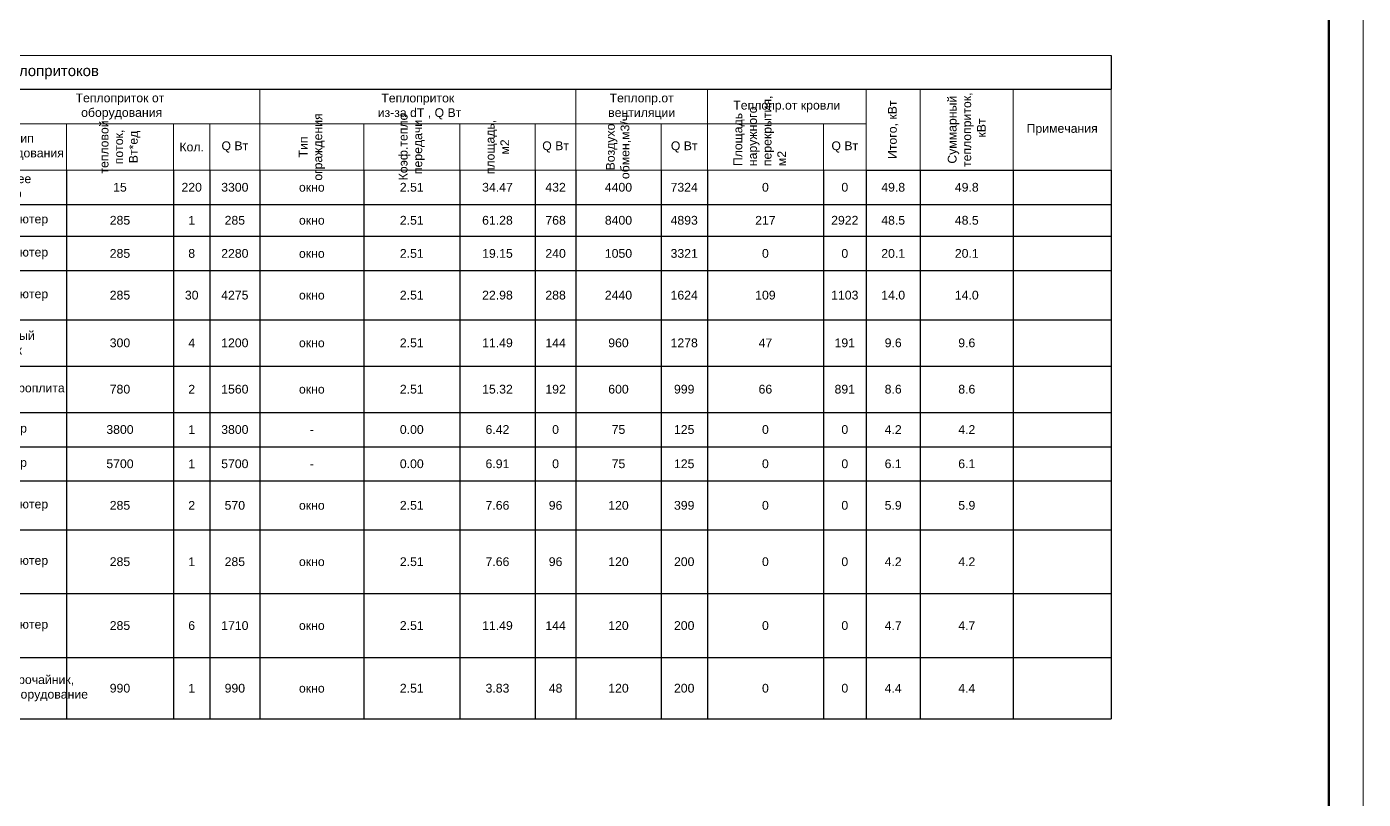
# Model space of a CAD drawing. Header units: millimetres. Extents: x -88595 to 880822, y -1054509 to -148035.
# Drawn here: x 44492 to 63851, y -178311 to -167124 of the extents above; entities that cross this region are included whole.
import ezdxf

# ---------------------------------------------------------------- set-up
doc = ezdxf.new("R2010")
doc.units = ezdxf.units.MM
doc.layers.add('Оборудование', color=7, linetype='Continuous', lineweight=18)
doc.layers.add('ОФ_рамка', color=7, linetype='Continuous', lineweight=50)
doc.styles.get("Standard").update_dxf_attribs({"font": 'arial.ttf'})

# ---------------------------------------------------------------- blocks, each defined once
blk = doc.blocks.new('*T3789')
at = {"layer": 'Оборудование', "linetype": 'ByBlock', "lineweight": 15, "ltscale": 100, "transparency": 16777216}
for p, q in [((0, 0), (31749, 0)), ((0, 0), (0, -1664)), ((0, -491), (882, -491)), ((882, -491), (882, -1664)), ((2413, -491), (2413, -1664)), ((3679, -491), (3679, -1664)), ((8454, -491), (8454, -1664)), ((12854, -491), (12854, -1664)), ((15367, -491), (15367, -1664)), ((19415, -491), (19415, -1664)), ((23996, -491), (23996, -1664)), ((25900, -491), (25900, -1664)), ((28199, -491), (28199, -1664)), ((28983, -491), (28983, -1664)), ((30330, -491), (30330, -1664)), ((31749, -491), (31749, -1664)), ((3679, -990), (28199, -990)), ((6427, -990), (6427, -1664)), ((7717, -990), (7717, -1664)), ((9192, -990), (9192, -1664)), ((10290, -990), (10290, -1664)), ((10971, -990), (10971, -1664)), ((11939, -990), (11939, -1664)), ((14159, -990), (14159, -1664)), ((16616, -990), (16616, -1664)), ((18166, -990), (18166, -1664)), ((18695, -990), (18695, -1664)), ((20924, -990), (20924, -1664)), ((22312, -990), (22312, -1664)), ((23406, -990), (23406, -1664)), ((25228, -990), (25228, -1664)), ((27580, -990), (27580, -1664)), ((3679, -1664), (28199, -1664))]:
    blk.add_line(p, q, dxfattribs=at)
at = {"layer": 'Оборудование', "color": 0, "linetype": 'ByBlock', "lineweight": -2, "ltscale": 100, "transparency": 16777216}
for p, q in [((31749, 0), (31749, -491)), ((882, -491), (31749, -491)), ((0, -1664), (3679, -1664)), ((28199, -1664), (31749, -1664))]:
    blk.add_line(p, q, dxfattribs=at)
at = {"layer": 'Оборудование', "linetype": 'ByBlock', "lineweight": -2, "ltscale": 100, "transparency": 16777216}
for p, q in [((0, -1664), (0, -9610)), ((882, -1664), (882, -9610)), ((2413, -1664), (2413, -9610)), ((3679, -1664), (3679, -9610)), ((6427, -1664), (6427, -9610)), ((7717, -1664), (7717, -9610)), ((8454, -1664), (8454, -9610)), ((9192, -1664), (9192, -9610)), ((10290, -1664), (10290, -9610)), ((10971, -1664), (10971, -9610)), ((11939, -1664), (11939, -9610)), ((12854, -1664), (12854, -9610)), ((14159, -1664), (14159, -9610)), ((15367, -1664), (15367, -9610)), ((16616, -1664), (16616, -9610)), ((18166, -1664), (18166, -9610)), ((18695, -1664), (18695, -9610)), ((19415, -1664), (19415, -9610)), ((20924, -1664), (20924, -9610)), ((22312, -1664), (22312, -9610)), ((23406, -1664), (23406, -9610)), ((23996, -1664), (23996, -9610)), ((25228, -1664), (25228, -9610)), ((25900, -1664), (25900, -9610)), ((27580, -1664), (27580, -9610)), ((28199, -1664), (28199, -9610)), ((28983, -1664), (28983, -9610)), ((30330, -1664), (30330, -9610)), ((31749, -1664), (31749, -9610)), ((0, -2158), (31749, -2158)), ((0, -2620), (31749, -2620)), ((0, -3117), (31749, -3117)), ((0, -3829), (31749, -3829)), ((0, -4500), (31749, -4500)), ((0, -5171), (31749, -5171)), ((0, -5667), (31749, -5667)), ((0, -6163), (31749, -6163)), ((0, -6870), (31749, -6870)), ((0, -7795), (31749, -7795)), ((0, -8720), (31749, -8720)), ((0, -9610), (31749, -9610))]:
    blk.add_line(p, q, dxfattribs=at)
at = {"layer": 'Оборудование', "color": 0, "ltscale": 100, "transparency": 16777216}
for s, insert, char_height, width, attachment_point in [('{\\fArial|b0|i0|c204;\\c0;Таблица теплопритоков', (15874, -246), 155.22, 31628.65, 5), ('{\\C256;\\c0;Теплоприток от ^Jсолн.радиации}', (10654, -741), 127, 4279.49, 5), ('{\\C256;\\c0;Теплопр. от^J людей}', (14110, -741), 127, 2393.23, 5), ('{\\C256;\\c0;Теплоприток от^J оборудования}', (17391, -741), 127, 3928.34, 5), ('{\\C256;\\c0;Теплоприток ^J из-за dT , Q Вт}', (21705, -741), 127, 4460.37, 5), ('{\\fArial|b0|i0|c204;\\c0;Теплопр.от вентиляции', (24948, -741), 127, 1784.78, 5), ('{\\fArial|b0|i0|c204;\\c0;Теплоприток от освещения', (6067, -741), 127, 4655.15, 5), ('{\\fArial|b0|i0|c204;\\c0;Теплопр.от кровли', (27050, -741), 127, 2178.97, 5), ('{\\C256;\\c0;Наименование^J помещения}', (1648, -1077), 127, 1411.2, 5), ('{\\fArial|b0|i0|c0;\\c0;№', (441, -1077), 127, 762.23, 5), ('{\\fArial|b0|i0|c204;\\c0;Тип оборудования', (15991, -1327), 127, 1128.98, 5), ('{\\fArial|b0|i0|c0;\\c0;Примечания', (31039, -1077), 127, 1298.31, 5), ('{\\fArial|b0|i0|c204;\\c0;Тип помещения', (5053, -1327), 127, 2628.12, 5), ('{\\fArial|b0|i0|c0;\\c0;Q Вт', (8086, -1327), 127, 616.98, 5), ('{\\fArial|b0|i0|c0;\\c0;Q Вт', (12396, -1327), 127, 794.7, 5), ('{\\fArial|b0|i0|c0;\\c0;Кол.', (18430, -1327), 127, 408.63, 5), ('{\\fArial|b0|i0|c0;\\c0;Q Вт', (19055, -1327), 127, 600.53, 5), ('{\\fArial|b0|i0|c204;\\c0;Q Вт', (23701, -1327), 127, 469.62, 5), ('{\\fArial|b0|i0|c0;\\c0;Q Вт', (25564, -1327), 127, 552.45, 5), ('{\\fArial|b0|i0|c204;\\c0;Q Вт', (27890, -1327), 127, 499.08, 5), ('{\\fArial|b0|i0|c0;\\c0;столовые, кафе, рестораны 2-й категории', (3739, -1911), 127, 2628.12, 4), ('{\\fArial|b0|i0|c204;\\c0;Горячее блюдо', (15427, -1911), 127, 1128.98, 4), ('{\\fArial|b0|i0|c0;\\c0;1', (441, -1911), 127, 762.23, 5), ('{\\fArial|b0|i0|c204;\\c0;Обеденный зал', (942, -1911), 127, 1411.2, 4), ('{\\fArial|b0|i0|c0;\\c0;176', (3046, -1911), 127, 1145.66, 5), ('{\\fArial|b0|i0|c0;\\c0;14', (7072, -1911), 127, 1170.05, 5), ('{\\fArial|b0|i0|c0;\\c0;1724.8', (8086, -1911), 127, 616.98, 5), ('{\\fArial|b0|i0|c0;\\c0;средн', (8823, -1911), 127, 617.58, 5), ('{\\fArial|b0|i0|c0;\\c0;312', (9741, -1911), 127, 978, 5), ('{\\fArial|b0|i0|c0;\\c0;9', (10631, -1911), 127, 561.58, 5), ('{\\fArial|b0|i0|c0;\\c0;3.83', (11455, -1911), 127, 847.63, 5), ('{\\fArial|b0|i0|c0;\\c0;3188', (12396, -1911), 127, 794.7, 5), ('{\\c0;220}', (13506, -1911), 127, 1185.42, 5), ('{\\fArial|b0|i0|c0;\\c0;33880', (14763, -1911), 127, 1087.81, 5), ('{\\fArial|b0|i0|c0;\\c0;15', (17391, -1911), 127, 1430.2, 5), ('{\\fArial|b0|i0|c0;\\c0;220', (18430, -1911), 127, 408.63, 5), ('{\\c0;3300}', (19055, -1911), 127, 600.53, 5), ('{\\fArial|b0|i0|c204;\\c0;окно', (20170, -1911), 127, 1389.13, 5), ('{\\fArial|b0|i0|c0;\\c0;2.51', (21618, -1911), 127, 1267.43, 5), ('{\\c0;34.47}', (22859, -1911), 127, 974.19, 5), ('{\\fArial|b0|i0|c0;\\c0;432', (23701, -1911), 127, 469.62, 5), ('{\\fArial|b0|i0|c0;\\c0;4400', (24612, -1911), 127, 1112.33, 5), ('{\\fArial|b0|i0|c204;\\c0;7324', (25564, -1911), 127, 552.45, 5), ('{\\fArial|b0|i0|c0;\\c0;0', (26740, -1911), 127, 1559.89, 5), ('{\\fArial|b0|i0|c0;\\c0;0', (27890, -1911), 127, 499.08, 5), ('{\\c0;49.8}', (28591, -1911), 127, 663.31, 5), ('{\\c0;49.8}', (29657, -1911), 127, 1227.6, 5), ('{\\fArial|b0|i0|c0;\\c0;', (30390, -1911), 127, 1298.31, 4), ('{\\fArial|b0|i0|c204;\\c0;Актовый зал', (942, -2389), 127, 1411.2, 4), ('{\\fArial|b0|i0|c0;\\c0;1670.9', (8086, -2389), 127, 616.98, 5), ('{\\fArial|b0|i0|c0;\\c0;312', (9741, -2389), 127, 978, 5), ('{\\fArial|b0|i0|c0;\\c0;16', (10631, -2389), 127, 561.58, 5), ('{\\fArial|b0|i0|c0;\\c0;3.83', (11455, -2389), 127, 847.63, 5), ('{\\fArial|b0|i0|c0;\\c0;5667', (12396, -2389), 127, 794.7, 5), ('{\\fArial|b0|i0|c0;\\c0;210', (13506, -2389), 127, 1185.42, 5), ('{\\fArial|b0|i0|c0;\\c0;32340', (14763, -2389), 127, 1087.81, 5), ('{\\fArial|b0|i0|c0;\\c0;Компьютер', (15427, -2389), 127, 1128.98, 4), ('{\\fArial|b0|i0|c0;\\c0;285', (17391, -2389), 127, 1430.2, 5), ('{\\c0;285}', (19055, -2389), 127, 600.53, 5), ('{\\fArial|b0|i0|c0;\\c0;2.51', (21618, -2389), 127, 1267.43, 5), ('{\\c0;61.28}', (22859, -2389), 127, 974.19, 5), ('{\\fArial|b0|i0|c0;\\c0;768', (23701, -2389), 127, 469.62, 5), ('{\\fArial|b0|i0|c0;\\c0;8400', (24612, -2389), 127, 1112.33, 5), ('{\\fArial|b0|i0|c204;\\c0;4893', (25564, -2389), 127, 552.45, 5), ('{\\fArial|b0|i0|c0;\\c0;2922', (27890, -2389), 127, 499.08, 5), ('{\\c0;48.5}', (28591, -2389), 127, 663.31, 5), ('{\\c0;48.5}', (29657, -2389), 127, 1227.6, 5), ('{\\fArial|b0|i0|c0;\\c0;2', (441, -2389), 127, 762.23, 5), ('{\\fArial|b0|i0|c0;\\c0;217', (3046, -2389), 127, 1145.66, 5), ('{\\fArial|b0|i0|c0;\\c0;репетиционные залы', (3739, -2389), 127, 2628.12, 4), ('{\\fArial|b0|i0|c0;\\c0;11', (7072, -2389), 127, 1170.05, 5), ('{\\fArial|b0|i0|c0;\\c0;средн', (8823, -2389), 127, 617.58, 5), ('{\\fArial|b0|i0|c0;\\c0;1', (18430, -2389), 127, 408.63, 5), ('{\\fArial|b0|i0|c204;\\c0;окно', (20170, -2389), 127, 1389.13, 5), ('{\\fArial|b0|i0|c0;\\c0;217', (26740, -2389), 127, 1559.89, 5), ('{\\fArial|b0|i0|c0;\\c0;', (30390, -2389), 127, 1298.31, 4), ('{\\fArial|b0|i0|c204;\\c0;Библиотечный центр', (942, -2869), 127, 1411.2, 4), ('{\\fArial|b0|i0|c204;\\c0;3', (441, -2869), 127, 762.23, 5), ('{\\fArial|b0|i0|c0;\\c0;93', (3046, -2869), 127, 1145.66, 5), ('{\\fArial|b0|i0|c0;\\c0;Читальный зал', (3739, -2869), 127, 2628.12, 4), ('{\\fArial|b0|i0|c0;\\c0;25', (7072, -2869), 127, 1170.05, 5), ('{\\fArial|b0|i0|c0;\\c0;1629.1', (8086, -2869), 127, 616.98, 5), ('{\\fArial|b0|i0|c0;\\c0;юг ', (8823, -2869), 127, 617.58, 5), ('{\\fArial|b0|i0|c0;\\c0;603', (9741, -2869), 127, 978, 5), ('{\\fArial|b0|i0|c0;\\c0;5', (10631, -2869), 127, 561.58, 5), ('{\\fArial|b0|i0|c0;\\c0;3.83', (11455, -2869), 127, 847.63, 5), ('{\\fArial|b0|i0|c0;\\c0;3423', (12396, -2869), 127, 794.7, 5), ('{\\fArial|b0|i0|c0;\\c0;60', (13506, -2869), 127, 1185.42, 5), ('{\\fArial|b0|i0|c0;\\c0;9240', (14763, -2869), 127, 1087.81, 5), ('{\\fArial|b0|i0|c0;\\c0;Компьютер', (15427, -2869), 127, 1128.98, 4), ('{\\fArial|b0|i0|c0;\\c0;285', (17391, -2869), 127, 1430.2, 5), ('{\\fArial|b0|i0|c0;\\c0;8', (18430, -2869), 127, 408.63, 5), ('{\\c0;2280}', (19055, -2869), 127, 600.53, 5), ('{\\fArial|b0|i0|c204;\\c0;окно', (20170, -2869), 127, 1389.13, 5), ('{\\fArial|b0|i0|c0;\\c0;2.51', (21618, -2869), 127, 1267.43, 5), ('{\\c0;19.15}', (22859, -2869), 127, 974.19, 5), ('{\\fArial|b0|i0|c0;\\c0;240', (23701, -2869), 127, 469.62, 5), ('{\\fArial|b0|i0|c0;\\c0;1050', (24612, -2869), 127, 1112.33, 5), ('{\\fArial|b0|i0|c204;\\c0;3321', (25564, -2869), 127, 552.45, 5), ('{\\fArial|b0|i0|c0;\\c0;0', (26740, -2869), 127, 1559.89, 5), ('{\\fArial|b0|i0|c0;\\c0;0', (27890, -2869), 127, 499.08, 5), ('{\\c0;20.1}', (28591, -2869), 127, 663.31, 5), ('{\\c0;20.1}', (29657, -2869), 127, 1227.6, 5), ('{\\fArial|b0|i0|c0;\\c0;', (30390, -2869), 127, 1298.31, 4), ('{\\fArial|b0|i0|c204;\\c0;Учебный кабинет информатики', (942, -3473), 127, 1411.2, 4), ('{\\fArial|b0|i0|c0;\\c0;Серверная, видеотерминал, компьютерный зал', (3739, -3473), 127, 2628.12, 4), ('{\\fArial|b0|i0|c204;\\c0;315', (441, -3473), 127, 762.23, 5), ('{\\fArial|b0|i0|c0;\\c0;109', (3046, -3473), 127, 1145.66, 5), ('{\\fArial|b0|i0|c0;\\c0;25', (7072, -3473), 127, 1170.05, 5), ('{\\fArial|b0|i0|c0;\\c0;1912.1', (8086, -3473), 127, 616.98, 5), ('{\\fArial|b0|i0|c0;\\c0;св ', (8823, -3473), 127, 617.58, 5), ('{\\fArial|b0|i0|c0;\\c0;235', (9741, -3473), 127, 978, 5), ('{\\fArial|b0|i0|c0;\\c0;6', (10631, -3473), 127, 561.58, 5), ('{\\fArial|b0|i0|c0;\\c0;3.83', (11455, -3473), 127, 847.63, 5), ('{\\fArial|b0|i0|c0;\\c0;1601', (12396, -3473), 127, 794.7, 5), ('{\\fArial|b0|i0|c0;\\c0;30', (13506, -3473), 127, 1185.42, 5), ('{\\fArial|b0|i0|c0;\\c0;3234', (14763, -3473), 127, 1087.81, 5), ('{\\fArial|b0|i0|c0;\\c0;Компьютер', (15427, -3473), 127, 1128.98, 4), ('{\\fArial|b0|i0|c0;\\c0;285', (17391, -3473), 127, 1430.2, 5), ('{\\fArial|b0|i0|c0;\\c0;30', (18430, -3473), 127, 408.63, 5), ('{\\c0;4275}', (19055, -3473), 127, 600.53, 5), ('{\\fArial|b0|i0|c204;\\c0;окно', (20170, -3473), 127, 1389.13, 5), ('{\\fArial|b0|i0|c0;\\c0;2.51', (21618, -3473), 127, 1267.43, 5), ('{\\c0;22.98}', (22859, -3473), 127, 974.19, 5), ('{\\fArial|b0|i0|c0;\\c0;288', (23701, -3473), 127, 469.62, 5), ('{\\fArial|b0|i0|c0;\\c0;2440', (24612, -3473), 127, 1112.33, 5), ('{\\fArial|b0|i0|c204;\\c0;1624', (25564, -3473), 127, 552.45, 5), ('{\\fArial|b0|i0|c0;\\c0;109', (26740, -3473), 127, 1559.89, 5), ('{\\fArial|b0|i0|c0;\\c0;1103', (27890, -3473), 127, 499.08, 5), ('{\\c0;14.0}', (28591, -3473), 127, 663.31, 5), ('{\\c0;14.0}', (29657, -3473), 127, 1227.6, 5), ('{\\fArial|b0|i0|c0;\\c0;', (30390, -3473), 127, 1298.31, 4), ('{\\fArial|b0|i0|c204;\\c0;Технология материальная Тип 2', (942, -4164), 127, 1411.2, 4), ('{\\fArial|b0|i0|c0;\\c0;Учебные кабинеты, аудитории, классные комнаты', (3739, -4164), 127, 2628.12, 4), ('{\\fArial|b0|i0|c204;\\c0;Учебный станок', (15427, -4164), 127, 1128.98, 4), ('{\\fArial|b0|i0|c204;\\c0;320', (441, -4164), 127, 762.23, 5), ('{\\fArial|b0|i0|c0;\\c0;47', (3046, -4164), 127, 1145.66, 5), ('{\\fArial|b0|i0|c0;\\c0;20', (7072, -4164), 127, 1170.05, 5), ('{\\fArial|b0|i0|c0;\\c0;264.3', (8086, -4164), 127, 616.98, 5), ('{\\fArial|b0|i0|c0;\\c0;юг ', (8823, -4164), 127, 617.58, 5), ('{\\fArial|b0|i0|c0;\\c0;603', (9741, -4164), 127, 978, 5), ('{\\fArial|b0|i0|c0;\\c0;6', (10631, -4164), 127, 561.58, 5), ('{\\fArial|b0|i0|c0;\\c0;3.83', (11455, -4164), 127, 847.63, 5), ('{\\fArial|b0|i0|c0;\\c0;4107', (12396, -4164), 127, 794.7, 5), ('{\\fArial|b0|i0|c0;\\c0;16', (13506, -4164), 127, 1185.42, 5), ('{\\fArial|b0|i0|c0;\\c0;2464', (14763, -4164), 127, 1087.81, 5), ('{\\fArial|b0|i0|c0;\\c0;300', (17391, -4164), 127, 1430.2, 5), ('{\\fArial|b0|i0|c0;\\c0;4', (18430, -4164), 127, 408.63, 5), ('{\\c0;1200}', (19055, -4164), 127, 600.53, 5), ('{\\fArial|b0|i0|c204;\\c0;окно', (20170, -4164), 127, 1389.13, 5), ('{\\fArial|b0|i0|c0;\\c0;2.51', (21618, -4164), 127, 1267.43, 5), ('{\\c0;11.49}', (22859, -4164), 127, 974.19, 5), ('{\\fArial|b0|i0|c0;\\c0;144', (23701, -4164), 127, 469.62, 5), ('{\\fArial|b0|i0|c0;\\c0;960', (24612, -4164), 127, 1112.33, 5), ('{\\fArial|b0|i0|c204;\\c0;1278', (25564, -4164), 127, 552.45, 5), ('{\\fArial|b0|i0|c0;\\c0;47', (26740, -4164), 127, 1559.89, 5), ('{\\fArial|b0|i0|c0;\\c0;191', (27890, -4164), 127, 499.08, 5), ('{\\c0;9.6}', (28591, -4164), 127, 663.31, 5), ('{\\c0;9.6}', (29657, -4164), 127, 1227.6, 5), ('{\\fArial|b0|i0|c0;\\c0;', (30390, -4164), 127, 1298.31, 4), ('{\\fArial|b0|i0|c204;\\c0;Технология материальная Тип 1', (942, -4835), 127, 1411.2, 4), ('{\\fArial|b0|i0|c204;\\c0;321', (441, -4835), 127, 762.23, 5), ('{\\fArial|b0|i0|c0;\\c0;66', (3046, -4835), 127, 1145.66, 5), ('{\\fArial|b0|i0|c0;\\c0;Учебные кабинеты, аудитории, классные комнаты', (3739, -4835), 127, 2628.12, 4), ('{\\fArial|b0|i0|c0;\\c0;20', (7072, -4835), 127, 1170.05, 5), ('{\\fArial|b0|i0|c0;\\c0;556.2', (8086, -4835), 127, 616.98, 5), ('{\\fArial|b0|i0|c0;\\c0;юг ', (8823, -4835), 127, 617.58, 5), ('{\\fArial|b0|i0|c0;\\c0;603', (9741, -4835), 127, 978, 5), ('{\\fArial|b0|i0|c0;\\c0;3', (10631, -4835), 127, 561.58, 5), ('{\\fArial|b0|i0|c0;\\c0;3.83', (11455, -4835), 127, 847.63, 5), ('{\\fArial|b0|i0|c0;\\c0;2054', (12396, -4835), 127, 794.7, 5), ('{\\fArial|b0|i0|c0;\\c0;15', (13506, -4835), 127, 1185.42, 5), ('{\\fArial|b0|i0|c0;\\c0;2310', (14763, -4835), 127, 1087.81, 5), ('{\\fArial|b0|i0|c0;\\c0;Электроплита ', (15427, -4835), 127, 1128.98, 4), ('{\\fArial|b0|i0|c0;\\c0;780', (17391, -4835), 127, 1430.2, 5), ('{\\fArial|b0|i0|c0;\\c0;2', (18430, -4835), 127, 408.63, 5), ('{\\c0;1560}', (19055, -4835), 127, 600.53, 5), ('{\\fArial|b0|i0|c204;\\c0;окно', (20170, -4835), 127, 1389.13, 5), ('{\\fArial|b0|i0|c0;\\c0;2.51', (21618, -4835), 127, 1267.43, 5), ('{\\c0;15.32}', (22859, -4835), 127, 974.19, 5), ('{\\fArial|b0|i0|c0;\\c0;192', (23701, -4835), 127, 469.62, 5), ('{\\fArial|b0|i0|c0;\\c0;600', (24612, -4835), 127, 1112.33, 5), ('{\\fArial|b0|i0|c204;\\c0;999', (25564, -4835), 127, 552.45, 5), ('{\\fArial|b0|i0|c0;\\c0;66', (26740, -4835), 127, 1559.89, 5), ('{\\fArial|b0|i0|c0;\\c0;891', (27890, -4835), 127, 499.08, 5), ('{\\c0;8.6}', (28591, -4835), 127, 663.31, 5), ('{\\c0;8.6}', (29657, -4835), 127, 1227.6, 5), ('{\\fArial|b0|i0|c0;\\c0;', (30390, -4835), 127, 1298.31, 4), ('{\\fArial|b0|i0|c204;\\c0;118', (441, -5419), 127, 762.23, 5), ('{\\fArial|b0|i0|c204;\\c0;Серверная', (942, -5419), 127, 1411.2, 4), ('{\\fArial|b0|i0|c0;\\c0;6', (3046, -5419), 127, 1145.66, 5), ('{\\fArial|b0|i0|c0;\\c0;Серверная, видеотерминал, компьютерный зал', (3739, -5419), 127, 2628.12, 4), ('{\\fArial|b0|i0|c0;\\c0;25', (7072, -5419), 127, 1170.05, 5), ('{\\fArial|b0|i0|c0;\\c0;112.4', (8086, -5419), 127, 616.98, 5), ('{\\fArial|b0|i0|c0;\\c0;0', (9741, -5419), 127, 978, 5), ('{\\fArial|b0|i0|c0;\\c0;0', (10631, -5419), 127, 561.58, 5), ('{\\fArial|b0|i0|c0;\\c0;3.83', (11455, -5419), 127, 847.63, 5), ('{\\fArial|b0|i0|c0;\\c0;0', (12396, -5419), 127, 794.7, 5), ('{\\fArial|b0|i0|c0;\\c0;1', (13506, -5419), 127, 1185.42, 5), ('{\\fArial|b0|i0|c0;\\c0;154', (14763, -5419), 127, 1087.81, 5), ('{\\fArial|b0|i0|c0;\\c0;Сервер', (15427, -5419), 127, 1128.98, 4), ('{\\fArial|b0|i0|c0;\\c0;3800', (17391, -5419), 127, 1430.2, 5), ('{\\fArial|b0|i0|c0;\\c0;1', (18430, -5419), 127, 408.63, 5), ('{\\c0;3800}', (19055, -5419), 127, 600.53, 5), ('{\\fArial|b0|i0|c0;\\c0;0.00', (21618, -5419), 127, 1267.43, 5), ('{\\c0;6.42}', (22859, -5419), 127, 974.19, 5), ('{\\fArial|b0|i0|c0;\\c0;0', (23701, -5419), 127, 469.62, 5), ('{\\fArial|b0|i0|c0;\\c0;75', (24612, -5419), 127, 1112.33, 5), ('{\\fArial|b0|i0|c204;\\c0;125', (25564, -5419), 127, 552.45, 5), ('{\\fArial|b0|i0|c0;\\c0;0', (26740, -5419), 127, 1559.89, 5), ('{\\fArial|b0|i0|c0;\\c0;0', (27890, -5419), 127, 499.08, 5), ('{\\c0;4.2}', (28591, -5419), 127, 663.31, 5), ('{\\c0;4.2}', (29657, -5419), 127, 1227.6, 5), ('{\\fArial|b0|i0|c0;\\c0;', (30390, -5419), 127, 1298.31, 4), ('{\\fArial|b0|i0|c0;\\c0;-', (8823, -5419), 127, 617.58, 5), ('{\\fArial|b0|i0|c204;\\c0;-', (20170, -5419), 127, 1389.13, 5), ('{\\fArial|b0|i0|c0;\\c0;Серверная, видеотерминал, компьютерный зал', (3739, -5915), 127, 2628.12, 4), ('{\\fArial|b0|i0|c204;\\c0;323', (441, -5915), 127, 762.23, 5), ('{\\fArial|b0|i0|c204;\\c0;Серверная', (942, -5915), 127, 1411.2, 4), ('{\\fArial|b0|i0|c0;\\c0;7', (3046, -5915), 127, 1145.66, 5), ('{\\fArial|b0|i0|c0;\\c0;25', (7072, -5915), 127, 1170.05, 5), ('{\\fArial|b0|i0|c0;\\c0;120.9', (8086, -5915), 127, 616.98, 5), ('{\\fArial|b0|i0|c0;\\c0;-', (8823, -5915), 127, 617.58, 5), ('{\\fArial|b0|i0|c0;\\c0;0', (9741, -5915), 127, 978, 5), ('{\\fArial|b0|i0|c0;\\c0;0', (10631, -5915), 127, 561.58, 5), ('{\\fArial|b0|i0|c0;\\c0;3.83', (11455, -5915), 127, 847.63, 5), ('{\\fArial|b0|i0|c0;\\c0;0', (12396, -5915), 127, 794.7, 5), ('{\\fArial|b0|i0|c0;\\c0;1', (13506, -5915), 127, 1185.42, 5), ('{\\fArial|b0|i0|c0;\\c0;154', (14763, -5915), 127, 1087.81, 5), ('{\\fArial|b0|i0|c0;\\c0;Сервер', (15427, -5915), 127, 1128.98, 4), ('{\\fArial|b0|i0|c0;\\c0;5700', (17391, -5915), 127, 1430.2, 5), ('{\\fArial|b0|i0|c0;\\c0;1', (18430, -5915), 127, 408.63, 5), ('{\\c0;5700}', (19055, -5915), 127, 600.53, 5), ('{\\fArial|b0|i0|c204;\\c0;-', (20170, -5915), 127, 1389.13, 5), ('{\\fArial|b0|i0|c0;\\c0;0.00', (21618, -5915), 127, 1267.43, 5), ('{\\c0;6.91}', (22859, -5915), 127, 974.19, 5), ('{\\fArial|b0|i0|c0;\\c0;0', (23701, -5915), 127, 469.62, 5), ('{\\fArial|b0|i0|c0;\\c0;75', (24612, -5915), 127, 1112.33, 5), ('{\\fArial|b0|i0|c204;\\c0;125', (25564, -5915), 127, 552.45, 5), ('{\\fArial|b0|i0|c0;\\c0;0', (26740, -5915), 127, 1559.89, 5), ('{\\fArial|b0|i0|c0;\\c0;0', (27890, -5915), 127, 499.08, 5), ('{\\c0;6.1}', (28591, -5915), 127, 663.31, 5), ('{\\c0;6.1}', (29657, -5915), 127, 1227.6, 5), ('{\\fArial|b0|i0|c0;\\c0;', (30390, -5915), 127, 1298.31, 4), ('{\\fArial|b0|i0|c204;\\c0;Комната охраны с диспетчерским пунктом', (942, -6517), 127, 1411.2, 4), ('{\\fArial|b0|i0|c0;\\c0;Серверная, видеотерминал, компьютерный зал', (3739, -6517), 127, 2628.12, 4), ('{\\fArial|b0|i0|c204;\\c0;103', (441, -6517), 127, 762.23, 5), ('{\\fArial|b0|i0|c0;\\c0;16', (3046, -6517), 127, 1145.66, 5), ('{\\fArial|b0|i0|c0;\\c0;25', (7072, -6517), 127, 1170.05, 5), ('{\\fArial|b0|i0|c0;\\c0;429.2', (8086, -6517), 127, 616.98, 5), ('{\\fArial|b0|i0|c0;\\c0;юг ', (8823, -6517), 127, 617.58, 5), ('{\\fArial|b0|i0|c0;\\c0;603', (9741, -6517), 127, 978, 5), ('{\\fArial|b0|i0|c0;\\c0;2', (10631, -6517), 127, 561.58, 5), ('{\\fArial|b0|i0|c0;\\c0;3.83', (11455, -6517), 127, 847.63, 5), ('{\\fArial|b0|i0|c0;\\c0;4107', (12396, -6517), 127, 794.7, 5), ('{\\fArial|b0|i0|c0;\\c0;2', (13506, -6517), 127, 1185.42, 5), ('{\\fArial|b0|i0|c0;\\c0;308', (14763, -6517), 127, 1087.81, 5), ('{\\fArial|b0|i0|c0;\\c0;Компьютер', (15427, -6517), 127, 1128.98, 4), ('{\\fArial|b0|i0|c0;\\c0;285', (17391, -6517), 127, 1430.2, 5), ('{\\fArial|b0|i0|c0;\\c0;2', (18430, -6517), 127, 408.63, 5), ('{\\c0;570}', (19055, -6517), 127, 600.53, 5), ('{\\fArial|b0|i0|c204;\\c0;окно', (20170, -6517), 127, 1389.13, 5), ('{\\fArial|b0|i0|c0;\\c0;2.51', (21618, -6517), 127, 1267.43, 5), ('{\\c0;7.66}', (22859, -6517), 127, 974.19, 5), ('{\\fArial|b0|i0|c0;\\c0;96', (23701, -6517), 127, 469.62, 5), ('{\\fArial|b0|i0|c0;\\c0;120', (24612, -6517), 127, 1112.33, 5), ('{\\fArial|b0|i0|c204;\\c0;399', (25564, -6517), 127, 552.45, 5), ('{\\fArial|b0|i0|c0;\\c0;0', (26740, -6517), 127, 1559.89, 5), ('{\\fArial|b0|i0|c0;\\c0;0', (27890, -6517), 127, 499.08, 5), ('{\\c0;5.9}', (28591, -6517), 127, 663.31, 5), ('{\\c0;5.9}', (29657, -6517), 127, 1227.6, 5), ('{\\fArial|b0|i0|c0;\\c0;', (30390, -6517), 127, 1298.31, 4), ('{\\fArial|b0|i0|c204;\\c0;Административный кабинет(начальная школа)', (942, -7333), 127, 1411.2, 4), ('{\\fArial|b0|i0|c0;\\c0;Учебные кабинеты, аудитории, классные комнаты', (3739, -7333), 127, 2628.12, 4), ('{\\fArial|b0|i0|c204;\\c0;211', (441, -7333), 127, 762.23, 5), ('{\\fArial|b0|i0|c0;\\c0;17', (3046, -7333), 127, 1145.66, 5), ('{\\fArial|b0|i0|c0;\\c0;20', (7072, -7333), 127, 1170.05, 5), ('{\\fArial|b0|i0|c0;\\c0;365.6', (8086, -7333), 127, 616.98, 5), ('{\\fArial|b0|i0|c0;\\c0;юг ', (8823, -7333), 127, 617.58, 5), ('{\\fArial|b0|i0|c0;\\c0;603', (9741, -7333), 127, 978, 5), ('{\\fArial|b0|i0|c0;\\c0;2', (10631, -7333), 127, 561.58, 5), ('{\\fArial|b0|i0|c0;\\c0;3.83', (11455, -7333), 127, 847.63, 5), ('{\\fArial|b0|i0|c0;\\c0;2464', (12396, -7333), 127, 794.7, 5), ('{\\fArial|b0|i0|c0;\\c0;5', (13506, -7333), 127, 1185.42, 5), ('{\\fArial|b0|i0|c0;\\c0;770', (14763, -7333), 127, 1087.81, 5), ('{\\fArial|b0|i0|c0;\\c0;Компьютер', (15427, -7333), 127, 1128.98, 4), ('{\\fArial|b0|i0|c0;\\c0;285', (17391, -7333), 127, 1430.2, 5), ('{\\fArial|b0|i0|c0;\\c0;1', (18430, -7333), 127, 408.63, 5), ('{\\c0;285}', (19055, -7333), 127, 600.53, 5), ('{\\fArial|b0|i0|c204;\\c0;окно', (20170, -7333), 127, 1389.13, 5), ('{\\fArial|b0|i0|c0;\\c0;2.51', (21618, -7333), 127, 1267.43, 5), ('{\\c0;7.66}', (22859, -7333), 127, 974.19, 5), ('{\\fArial|b0|i0|c0;\\c0;96', (23701, -7333), 127, 469.62, 5), ('{\\fArial|b0|i0|c0;\\c0;120', (24612, -7333), 127, 1112.33, 5), ('{\\fArial|b0|i0|c204;\\c0;200', (25564, -7333), 127, 552.45, 5), ('{\\fArial|b0|i0|c0;\\c0;0', (26740, -7333), 127, 1559.89, 5), ('{\\fArial|b0|i0|c0;\\c0;0', (27890, -7333), 127, 499.08, 5), ('{\\c0;4.2}', (28591, -7333), 127, 663.31, 5), ('{\\c0;4.2}', (29657, -7333), 127, 1227.6, 5), ('{\\fArial|b0|i0|c204;\\c255;', (30390, -7333), 127, 1298.31, 4), ('{\\fArial|b0|i0|c204;\\c0;Кабинет с рабочим пространством для учителей', (942, -8258), 127, 1411.2, 4), ('{\\fArial|b0|i0|c0;\\c0;Учебные кабинеты, аудитории, классные комнаты', (3739, -8258), 127, 2628.12, 4), ('{\\fArial|b0|i0|c204;\\c0;116', (441, -8258), 127, 762.23, 5), ('{\\fArial|b0|i0|c0;\\c0;35', (3046, -8258), 127, 1145.66, 5), ('{\\fArial|b0|i0|c0;\\c0;20', (7072, -8258), 127, 1170.05, 5), ('{\\fArial|b0|i0|c0;\\c0;735.2', (8086, -8258), 127, 616.98, 5), ('{\\fArial|b0|i0|c0;\\c0;св ', (8823, -8258), 127, 617.58, 5), ('{\\fArial|b0|i0|c0;\\c0;235', (9741, -8258), 127, 978, 5), ('{\\fArial|b0|i0|c0;\\c0;3', (10631, -8258), 127, 561.58, 5), ('{\\fArial|b0|i0|c0;\\c0;3.83', (11455, -8258), 127, 847.63, 5), ('{\\fArial|b0|i0|c0;\\c0;960', (12396, -8258), 127, 794.7, 5), ('{\\fArial|b0|i0|c0;\\c0;6', (13506, -8258), 127, 1185.42, 5), ('{\\fArial|b0|i0|c0;\\c0;924', (14763, -8258), 127, 1087.81, 5), ('{\\fArial|b0|i0|c0;\\c0;Компьютер', (15427, -8258), 127, 1128.98, 4), ('{\\fArial|b0|i0|c0;\\c0;285', (17391, -8258), 127, 1430.2, 5), ('{\\fArial|b0|i0|c0;\\c0;6', (18430, -8258), 127, 408.63, 5), ('{\\c0;1710}', (19055, -8258), 127, 600.53, 5), ('{\\fArial|b0|i0|c204;\\c0;окно', (20170, -8258), 127, 1389.13, 5), ('{\\fArial|b0|i0|c0;\\c0;2.51', (21618, -8258), 127, 1267.43, 5), ('{\\c0;11.49}', (22859, -8258), 127, 974.19, 5), ('{\\fArial|b0|i0|c0;\\c0;144', (23701, -8258), 127, 469.62, 5), ('{\\fArial|b0|i0|c0;\\c0;120', (24612, -8258), 127, 1112.33, 5), ('{\\fArial|b0|i0|c204;\\c0;200', (25564, -8258), 127, 552.45, 5), ('{\\fArial|b0|i0|c0;\\c0;0', (26740, -8258), 127, 1559.89, 5), ('{\\fArial|b0|i0|c0;\\c0;0', (27890, -8258), 127, 499.08, 5), ('{\\c0;4.7}', (28591, -8258), 127, 663.31, 5), ('{\\C256;\\c0;4.7}', (29657, -8258), 127, 1227.6, 5), ('{\\fArial|b0|i0|c204;\\c255;', (30390, -8258), 127, 1298.31, 4), ('{\\fArial|b0|i0|c204;\\c0;129', (441, -9165), 127, 762.23, 5), ('{\\fArial|b0|i0|c204;\\c0;Кабинет врача', (942, -9165), 127, 1411.2, 4), ('{\\fArial|b0|i0|c204;\\c0;Медкабинет', (3739, -9165), 127, 2628.12, 4), ('{\\fArial|b0|i0|c0;\\c0;20', (7072, -9165), 127, 1170.05, 5), ('{\\fArial|b0|i0|c0;\\c0;346.9', (8086, -9165), 127, 616.98, 5), ('{\\fArial|b0|i0|c0;\\c0;235', (9741, -9165), 127, 978, 5), ('{\\fArial|b0|i0|c0;\\c0;3.83', (11455, -9165), 127, 847.63, 5), ('{\\fArial|b0|i0|c0;\\c0;1067', (12396, -9165), 127, 794.7, 5), ('{\\fArial|b0|i0|c0;\\c0;308', (14763, -9165), 127, 1087.81, 5), ('{\\fArial|b0|i0|c0;\\c0;Электрочайник, медоборудование', (15427, -9165), 127, 1128.98, 4), ('{\\fArial|b0|i0|c0;\\c0;990', (17391, -9165), 127, 1430.2, 5), ('{\\c0;990}', (19055, -9165), 127, 600.53, 5), ('{\\fArial|b0|i0|c0;\\c0;2.51', (21618, -9165), 127, 1267.43, 5), ('{\\c0;3.83}', (22859, -9165), 127, 974.19, 5), ('{\\fArial|b0|i0|c0;\\c0;48', (23701, -9165), 127, 469.62, 5), ('{\\fArial|b0|i0|c0;\\c0;120', (24612, -9165), 127, 1112.33, 5), ('{\\fArial|b0|i0|c204;\\c0;200', (25564, -9165), 127, 552.45, 5), ('{\\fArial|b0|i0|c0;\\c0;0', (26740, -9165), 127, 1559.89, 5), ('{\\fArial|b0|i0|c0;\\c0;0', (27890, -9165), 127, 499.08, 5), ('{\\fArial|b0|i0|c0;\\c0;17', (3046, -9165), 127, 1145.66, 5), ('{\\fArial|b0|i0|c0;\\c0;св ', (8823, -9165), 127, 617.58, 5), ('{\\fArial|b0|i0|c0;\\c0;1', (10631, -9165), 127, 561.58, 5), ('{\\fArial|b0|i0|c0;\\c0;2', (13506, -9165), 127, 1185.42, 5), ('{\\fArial|b0|i0|c0;\\c0;1', (18430, -9165), 127, 408.63, 5), ('{\\fArial|b0|i0|c204;\\c0;окно', (20170, -9165), 127, 1389.13, 5), ('{\\c0;4.4}', (28591, -9165), 127, 663.31, 5), ('{\\c0;4.4}', (29657, -9165), 127, 1227.6, 5), ('{\\fArial|b0|i0|c204;\\c255;', (30390, -9165), 127, 1298.31, 4)]:
    blk.add_mtext(s, dxfattribs=dict(at, insert=insert, char_height=char_height, width=width, attachment_point=attachment_point))
at = {"layer": 'Оборудование', "color": 0, "ltscale": 100, "transparency": 16777216, "char_height": 127, "rotation": 90}
for s, insert, width, attachment_point in [('{\\fArial|b0|i0|c204;\\c0;Суммарный теплоприток,  кВт', (29657, -1077), 1052.4, 5), ('{\\C256;\\c0;Площадь ^Jпомещения S, м2}', (3046, -1077), 1052.4, 5), ('{\\fArial|b0|i0|c204;\\c0;Площадь наружного перекрытия, м2', (26659, -1604), 553.37, 4), ('{\\fArial|b0|i0|c204;\\c0;Итого, кВт', (28591, -1077), 1052.4, 5), ('{\\fArial|b0|i0|c204;\\c0;Уд. тепловой поток, Вт/м2', (7072, -1327), 553.37, 5), ('{\\fArial|b0|i0|c0;\\c0;Ориентация окон', (8823, -1327), 553.37, 5), ('{\\fArial|b0|i0|c204;\\c0;Уд. тепловой поток, Вт/м2', (9741, -1327), 553.37, 5), ('{\\fArial|b0|i0|c0;\\c0;Площадь остекл.м2', (11455, -1327), 553.37, 5), ('{\\fArial|b0|i0|c204;\\c0;тепловой поток, Вт*ед', (17391, -1327), 553.37, 5), ('{\\C256;\\c0;Тип^J ограждения}', (20170, -1327), 553.37, 5), ('{\\C256;\\c0;Коэф.тепло^Jпередачи}', (21618, -1327), 553.37, 5), ('{\\fArial|b0|i0|c204;\\c0;площадь, м2', (22859, -1327), 553.37, 5), ('{\\C256;\\c0;Воздухо^Jобмен,м3/ч}', (24612, -1327), 553.37, 5), ('{\\fArial|b0|i0|c0;\\c0;Кол-во окон', (10631, -1327), 553.37, 5), ('{\\fArial|b0|i0|c0;\\c0;Кол-во людей', (13506, -1327), 553.37, 5), ('{\\fArial|b0|i0|c0;\\c0;Q Вт', (14763, -1327), 553.37, 5)]:
    blk.add_mtext(s, dxfattribs=dict(at, insert=insert, width=width, attachment_point=attachment_point))

msp = doc.modelspace()

# ---------------------------------------------------------------- linework, layer by layer
at = {"layer": 'Оборудование', "ltscale": 100}
msp.add_line((63851, -189497), (63851, -159797), dxfattribs=at)
at = {"layer": 'ОФ_рамка', "linetype": 'Continuous', "ltscale": 100}
msp.add_line((63351, -188997), (63351, -160297), dxfattribs=at)

# ---------------------------------------------------------------- block references
msp.add_blockref('*T3789', (28451, -167538))

doc.saveas('drawing.dxf')
